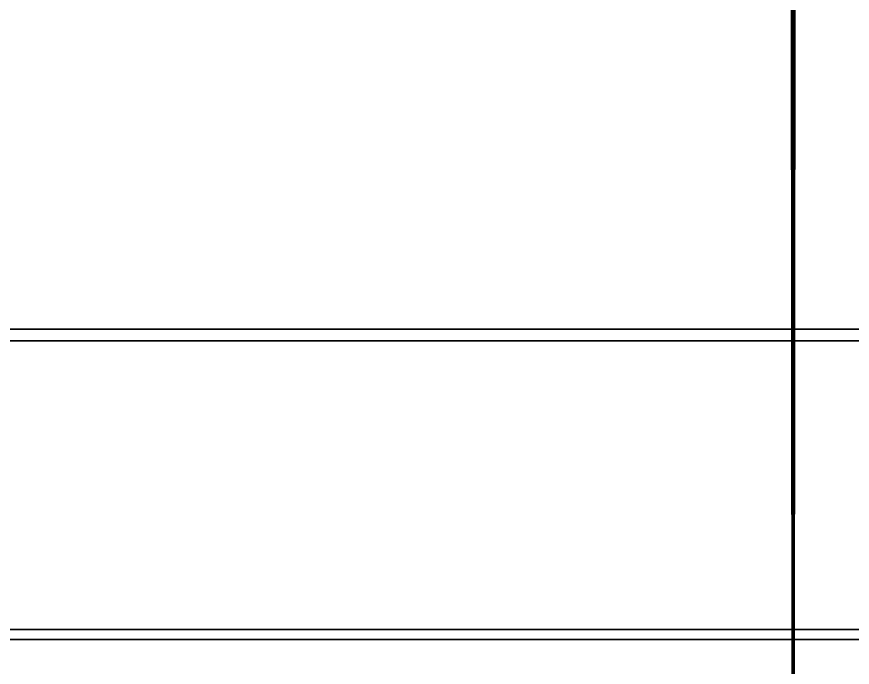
# Model space of a CAD drawing. Header units: inches. Extents: x -38100 to 38100, y 0 to 31750.
# Drawn here: x -35574.195 to -35571.445, y 2.143 to 4.287 of the extents above; entities that cross this region are included whole.
import ezdxf

# ---------------------------------------------------------------- set-up
doc = ezdxf.new("R2010")
doc.units = ezdxf.units.IN
doc.header["$LTSCALE"] = 65.185185
doc.header["$MEASUREMENT"] = 0
for name, color, linetype in [('1', 7, 'CONTINUOUS'), ('13', 7, 'CONTINUOUS'), ('36', 7, 'CONTINUOUS'), ('41', 7, 'CONTINUOUS'), ('5', 7, 'CONTINUOUS'), ('9', 7, 'CONTINUOUS')]:
    doc.layers.add(name, color=color, linetype=linetype)

msp = doc.modelspace()

# ---------------------------------------------------------------- linework, layer by layer
at = {"layer": '1', "color": 7, "linetype": 'CONTINUOUS', "true_color": 0xa89b88}
for points in [[(-35574.5227, 3175, 33196.357), (-35571.638, 3175, 33218.2682), (-35574.5227, 0, 33196.357), (-35574.5227, 3175, 33196.357)], [(-35574.5227, 0, 33196.357), (-35571.638, 3175, 33218.2682), (-35571.638, 0, 33218.2682), (-35574.5227, 0, 33196.357)], [(-35571.638, 3175, 32821.7318), (-35574.5227, 3175, 32843.643), (-35571.638, 0, 32821.7318), (-35571.638, 3175, 32821.7318)], [(-35571.638, 0, 32821.7318), (-35574.5227, 3175, 32843.643), (-35574.5227, 0, 32843.643), (-35571.638, 0, 32821.7318)], [(-35571.638, 3175, 33218.2682), (-35568.4163, 3175, 33240.1324), (-35571.638, 0, 33218.2682), (-35571.638, 3175, 33218.2682)], [(-35571.638, 0, 33218.2682), (-35568.4163, 3175, 33240.1324), (-35568.4163, 0, 33240.1324), (-35571.638, 0, 33218.2682)], [(-35568.4163, 3175, 32799.8676), (-35571.638, 3175, 32821.7318), (-35568.4163, 0, 32799.8676), (-35568.4163, 3175, 32799.8676)], [(-35568.4163, 0, 32799.8676), (-35571.638, 3175, 32821.7318), (-35571.638, 0, 32821.7318), (-35568.4163, 0, 32799.8676)]]:
    msp.add_3dface(points, dxfattribs=at)
at = {"layer": '13', "color": 7, "linetype": 'CONTINUOUS', "true_color": 0xa89b88}
for points in [[(-35571.6394, 0, 10358.2682), (-35574.524, 0, 10336.357), (-35571.6394, 3175, 10358.2682), (-35571.6394, 0, 10358.2682)], [(-35571.6394, 3175, 10358.2682), (-35574.524, 0, 10336.357), (-35574.524, 3175, 10336.357), (-35571.6394, 3175, 10358.2682)], [(-35574.524, 0, 9983.643), (-35571.6394, 0, 9961.7318), (-35574.524, 3175, 9983.643), (-35574.524, 0, 9983.643)], [(-35574.524, 3175, 9983.643), (-35571.6394, 0, 9961.7318), (-35571.6394, 3175, 9961.7318), (-35574.524, 3175, 9983.643)], [(-35568.4176, 0, 10380.1324), (-35571.6394, 0, 10358.2682), (-35568.4176, 3175, 10380.1324), (-35568.4176, 0, 10380.1324)], [(-35568.4176, 3175, 10380.1324), (-35571.6394, 0, 10358.2682), (-35571.6394, 3175, 10358.2682), (-35568.4176, 3175, 10380.1324)], [(-35571.6394, 0, 9961.7318), (-35568.4176, 0, 9939.8676), (-35571.6394, 3175, 9961.7318), (-35571.6394, 0, 9961.7318)], [(-35571.6394, 3175, 9961.7318), (-35568.4176, 0, 9939.8676), (-35568.4176, 3175, 9939.8676), (-35571.6394, 3175, 9961.7318)]]:
    msp.add_3dface(points, dxfattribs=at)
at = {"layer": '36', "color": 7, "linetype": 'CONTINUOUS', "true_color": 0xa89b88}
for points in [[(-38100, 6350, -45720), (38100, 6350, -45720), (-38100, 0, -45720), (-38100, 6350, -45720)], [(38100, 6350, -45720), (38100, 0, -45720), (-38100, 0, -45720), (38100, 6350, -45720)]]:
    msp.add_3dface(points, dxfattribs=at)
at = {"layer": '41', "color": 7, "linetype": 'CONTINUOUS', "true_color": 0xa89b88}
for points in [[(38100, 3.2186, 39572.1528), (38100, 4.3807, 39605.8305), (-38100, 3.2186, 39572.1528), (38100, 3.2186, 39572.1528)], [(-38100, 3.2186, 39572.1528), (38100, 4.3807, 39605.8305), (-38100, 4.3807, 39605.8305), (-38100, 3.2186, 39572.1528)], [(38100, 2.2352, 39538.4694), (38100, 3.2186, 39572.1528), (-38100, 2.2352, 39538.4694), (38100, 2.2352, 39538.4694)], [(-38100, 2.2352, 39538.4694), (38100, 3.2186, 39572.1528), (-38100, 3.2186, 39572.1528), (-38100, 2.2352, 39538.4694)], [(38100, 1.4306, 39504.7812), (38100, 2.2352, 39538.4694), (-38100, 1.4306, 39504.7812), (38100, 1.4306, 39504.7812)], [(-38100, 1.4306, 39504.7812), (38100, 2.2352, 39538.4694), (-38100, 2.2352, 39538.4694), (-38100, 1.4306, 39504.7812)]]:
    msp.add_3dface(points, dxfattribs=at)
at = {"layer": '5', "color": 7, "linetype": 'CONTINUOUS', "true_color": 0xa89b88}
for points in [[(-35571.6405, 3175, -39314.2682), (-35574.5252, 3175, -39292.357), (-35571.6405, 0, -39314.2682), (-35571.6405, 3175, -39314.2682)], [(-35571.6405, 0, -39314.2682), (-35574.5252, 3175, -39292.357), (-35574.5252, 0, -39292.357), (-35571.6405, 0, -39314.2682)], [(-35574.5252, 3175, -38939.643), (-35571.6405, 3175, -38917.7318), (-35574.5252, 0, -38939.643), (-35574.5252, 3175, -38939.643)], [(-35574.5252, 0, -38939.643), (-35571.6405, 3175, -38917.7318), (-35571.6405, 0, -38917.7318), (-35574.5252, 0, -38939.643)], [(-35568.4188, 3175, -39336.1324), (-35571.6405, 3175, -39314.2682), (-35568.4188, 0, -39336.1324), (-35568.4188, 3175, -39336.1324)], [(-35568.4188, 0, -39336.1324), (-35571.6405, 3175, -39314.2682), (-35571.6405, 0, -39314.2682), (-35568.4188, 0, -39336.1324)], [(-35571.6405, 3175, -38917.7318), (-35568.4188, 3175, -38895.8676), (-35571.6405, 0, -38917.7318), (-35571.6405, 3175, -38917.7318)], [(-35571.6405, 0, -38917.7318), (-35568.4188, 3175, -38895.8676), (-35568.4188, 0, -38895.8676), (-35571.6405, 0, -38917.7318)]]:
    msp.add_3dface(points, dxfattribs=at)
at = {"layer": '9', "color": 7, "linetype": 'CONTINUOUS', "true_color": 0xa89b88}
for points in [[(-35571.64, 0, -14279.7318), (-35574.5246, 0, -14301.643), (-35571.64, 3175, -14279.7318), (-35571.64, 0, -14279.7318)], [(-35571.64, 3175, -14279.7318), (-35574.5246, 0, -14301.643), (-35574.5246, 3175, -14301.643), (-35571.64, 3175, -14279.7318)], [(-35574.5246, 0, -14654.357), (-35571.64, 0, -14676.2682), (-35574.5246, 3175, -14654.357), (-35574.5246, 0, -14654.357)], [(-35574.5246, 3175, -14654.357), (-35571.64, 0, -14676.2682), (-35571.64, 3175, -14676.2682), (-35574.5246, 3175, -14654.357)], [(-35568.4182, 0, -14257.8676), (-35571.64, 0, -14279.7318), (-35568.4182, 3175, -14257.8676), (-35568.4182, 0, -14257.8676)], [(-35568.4182, 3175, -14257.8676), (-35571.64, 0, -14279.7318), (-35571.64, 3175, -14279.7318), (-35568.4182, 3175, -14257.8676)], [(-35571.64, 0, -14676.2682), (-35568.4182, 0, -14698.1324), (-35571.64, 3175, -14676.2682), (-35571.64, 0, -14676.2682)], [(-35571.64, 3175, -14676.2682), (-35568.4182, 0, -14698.1324), (-35568.4182, 3175, -14698.1324), (-35571.64, 3175, -14676.2682)]]:
    msp.add_3dface(points, dxfattribs=at)

doc.saveas('drawing.dxf')
